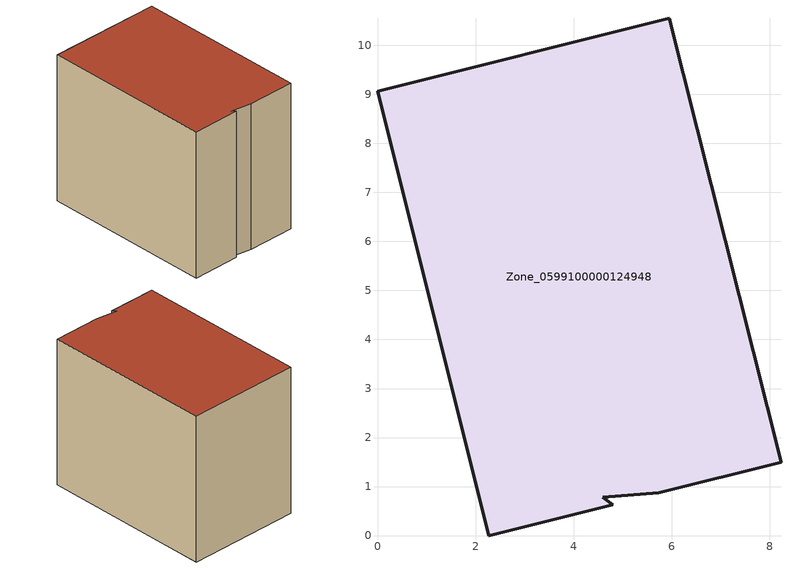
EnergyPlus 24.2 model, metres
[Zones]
Zone_0599100000124948
 floor ground (C_G): 5.74,0.87 4.59,0.78 4.79,0.63 2.27,0 0,9.06 5.95,10.55 8.23,1.49 z0
 wall outside (C_F): 5.74,0.87 8.23,1.49 5.95,10.55 0,9.06 2.27,0 4.79,0.63 4.59,0.78 5.74,0.87 z0:8.06
 roof outside (C_R): 4.59,0.78 5.74,0.87 8.23,1.49 5.95,10.55 0,9.06 2.27,0 4.79,0.63 z8.06
[BUILDING]
Pand.0599100000124948: North Axis=0; Terrain=City; Loads Convergence Tolerance Value=0.04; Temperature Convergence Tolerance Value=0.4; Solar Distribution=FullExterior; Maximum Number of Warmup Days=25; Minimum Number of Warmup Days=1
[Site:Location]
Rotterdam.The.Hague.AP_ZH_NLD Design_Conditions: Latitude=51.96; Longitude=4.45; Time Zone=1; Elevation=-4.5
[SITE:GROUNDTEMPERATURE:BUILDINGSURFACE]
18, 18, 18, 18, 18, 18, 18, 18, 18, 18, 18, 18
[MATERIAL] Thermal Absorptance=0.9; Solar Absorptance=0.7; Visible Absorptance=0.7
Name | Roughness | Thickness | Conductivity | Density | Specific Heat
G.TC.1965-1974 | MediumSmooth | 0.15 | 0.882353 | 540 | 1210
F.TC.1965-1974 | Rough | 0.3 | 0.697674 | 1920 | 840
R.TC.1965-1974 | MediumRough | 0.2 | 0.232558 | 1500 | 1000
[CONSTRUCTION]
C_G: G.TC.1965-1974
C_F: F.TC.1965-1974
C_R: R.TC.1965-1974
[ZONE]
Zone_0599100000124948: Type=1; Multiplier=1; Ceiling Height=Autocalculate; Volume=Autocalculate; Floor Area=autocalculate; Part of Total Floor Area=Yes
[ZONEINFILTRATION:DESIGNFLOWRATE]
Infil_Zone_0599100000124948: Zone or ZoneList or Space or SpaceList=Zone_0599100000124948; Schedule=AlwaysOn; Design Flow Rate Calculation Method=Flow/Area; Flow Rate per Floor Area=0.003; Constant Term Coefficient=1; Temperature Term Coefficient=0; Velocity Term Coefficient=0; Velocity Squared Term Coefficient=0
[HVACTEMPLATE:ZONE:IDEALLOADSAIRSYSTEM]
Zone_0599100000124948: Maximum Heating Supply Air Temperature=50; Minimum Cooling Supply Air Temperature=13; Maximum Heating Supply Air Humidity Ratio=0.0156; Minimum Cooling Supply Air Humidity Ratio=0.0077; Heating Limit=NoLimit; Cooling Limit=NoLimit; Dehumidification Control Type=ConstantSensibleHeatRatio; Cooling Sensible Heat Ratio=0.7; Dehumidification Setpoint=60; Humidification Control Type=None; Humidification Setpoint=30; Outdoor Air Method=None; Outdoor Air Flow Rate per Person=0.00944; Outdoor Air Flow Rate per Zone Floor Area=0; Outdoor Air Flow Rate per Zone=0; Demand Controlled Ventilation Type=None; Outdoor Air Economizer Type=NoEconomizer; Heat Recovery Type=None; Sensible Heat Recovery Effectiveness=0.7; Latent Heat Recovery Effectiveness=0.65
[ZONECONTROL:THERMOSTAT]
ThermostatControl_Zone_0599100000124948: Zone or ZoneList=Zone_0599100000124948; Control Type Schedule=DualSetpointControlType; Control 1=Thermostat_Zone_0599100000124948; Temperature Difference Between Cutout And Setpoint=0
[THERMOSTATSETPOINT:DUALSETPOINT]
Thermostat_Zone_0599100000124948: Heating Setpoint Temperature Schedule=HeatingSetpoint_Zone_0599100000124948; Cooling Setpoint Temperature Schedule=CoolingSetpoint_Zone_0599100000124948
[SCHEDULE:COMPACT]
HeatingSetpoint_Zone_0599100000124948: Through: 12/31, For: AllDays, Until: 24:00, 21
CoolingSetpoint_Zone_0599100000124948: Through: 12/31, For: AllDays, Until: 24:00, 24
DualSetpointControlType: Through: 12/31, For: AllDays, Until: 24:00, 4
AlwaysOn: Through: 12/31, For: AllDays, Until: 24:00, 1
